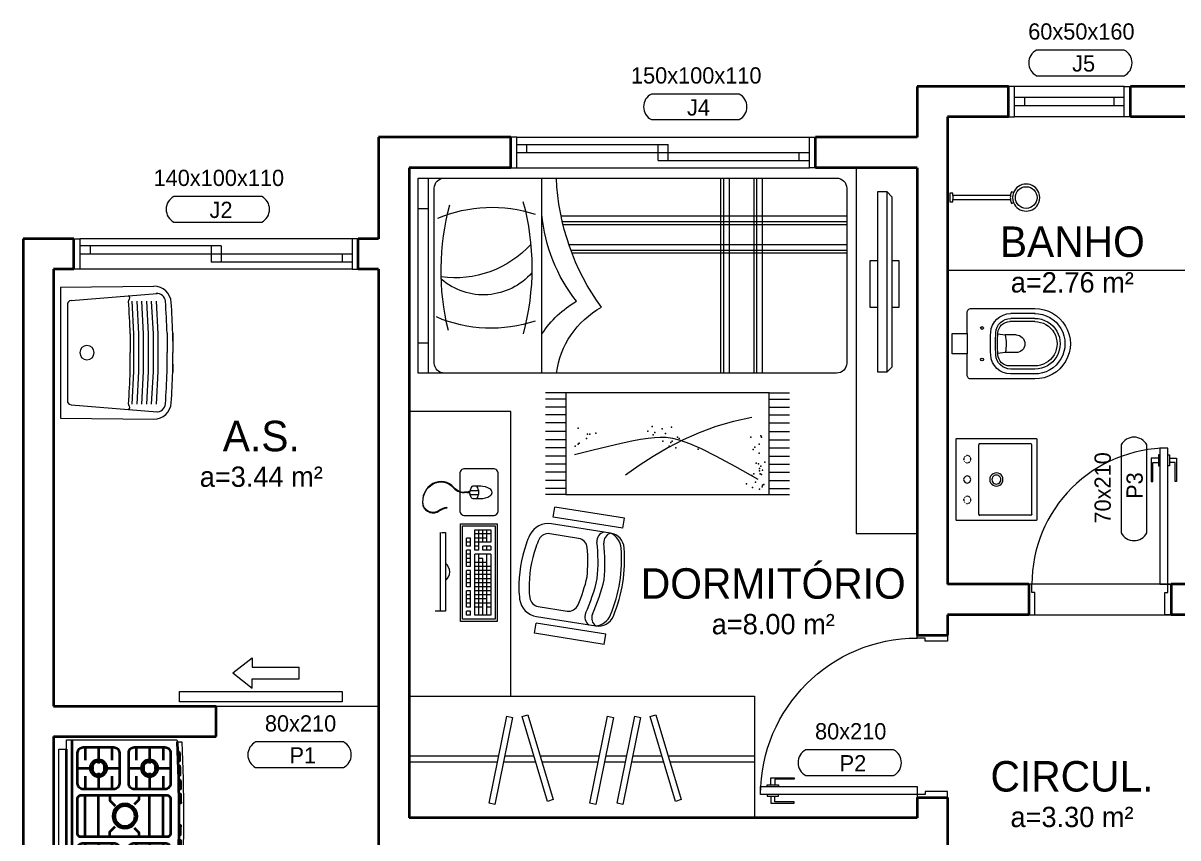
# Model space of a CAD drawing. Header units: millimetres. Extents: x 13204 to 24802, y 21209 to 40694.
# Drawn here: x 22023 to 22591, y 36876 to 37277 of the extents above; entities that cross this region are included whole.
import ezdxf
from ezdxf.enums import TextEntityAlignment as Align

# ---------------------------------------------------------------- set-up
doc = ezdxf.new("R2010")
doc.units = ezdxf.units.MM
doc.linetypes.add('CACHE', pattern=[0.24, 0.12, -0.12])
doc.linetypes.add('CONTINU', pattern=[0])
for name, color, linetype, lineweight in [('ESPECARQ', 2, 'Continuous', 20), ('ESQUADRIA', 2, 'Continuous', 20), ('Esquadrias', 2, 'Continuous', 20), ('Hachura', 8, 'Continuous', 0), ('Layout', 6, 'Continuous', 15), ('Layout-int', 1, 'Continuous', 40), ('Louças', 150, 'Continuous', 15), ('MOBILIÁRIO', 6, 'Continuous', 13), ('Moveis', 6, 'Continuous', 13), ('Paredes', 1, 'Continuous', 40), ('PISO', 5, 'Continuous', 5), ('TEXTO', 4, 'Continuous', 5)]:
    doc.layers.add(name, color=color, linetype=linetype, lineweight=lineweight)
doc.styles.add('LANA', font='stylu.ttf')
doc.styles.add('REGUA60', font='cityb___.ttf', dxfattribs={"width": 1.4})

# ---------------------------------------------------------------- blocks, each defined once
blk = doc.blocks.new('7113117_p')
at = {"layer": 'Louças'}
blk.add_lwpolyline([(172.9, -144, 0.467984), (153.2, -124.3), (50, -124.3), (50, -50.4), (-50.4, -50.4), (-50.4, -124.3), (-153.6, -124.3, 0.441665), (-173.3, -144), (-173.3, -457.4, 1.008711), (172.9, -457.4)], format="xyb", close=True, dxfattribs=at)
at = {"layer": 'Louças', "linetype": 'CONTINU'}
blk.add_lwpolyline([(-50.4, -124.3), (50, -124.3)], dxfattribs=at)
at = {"layer": 'Louças', "color": 8, "linetype": 'CONTINU'}
for points in [[(-77.7, -190.6, 1), (-77.7, -204.4)], [(-77.7, -204.4, 1), (-77.7, -190.6)], [(77.7, -190.6, 1), (77.7, -204.4)], [(77.7, -204.4, 1), (77.7, -190.6)], [(-55.5, -240.3, 0.40075), (-148.8, -338.1)], [(-55, -265.2, 0.398103), (-124.8, -338.9)], [(-53.8, -275.4, 0.398153), (-109.4, -334.2)], [(55.1, -240.3, 0.027466), (-55.5, -240.3)], [(54.7, -265.2, 0.027933), (-55, -265.2)], [(53.4, -275.4, 0.02758), (-53.8, -275.4)], [(109, -334.2, 0.398153), (53.4, -275.4)], [(124.4, -338.9, 0.398024), (54.7, -265.2)], [(148.4, -338.1, 0.400736), (55.1, -240.3)], [(-43.9, -311.9, 0.088949), (43.5, -312)], [(-43.9, -364.6, 0.417873), (0, -408.2)], [(0, -408.2, 0.414762), (43.5, -364.6)], [(-148.8, -456.1, 1.005641), (148.4, -456.1)], [(-124.8, -457.4, 1.001107), (124.4, -457.1)], [(-109.4, -457.4, 1.001183), (109, -457.1)]]:
    blk.add_lwpolyline(points, format="xyb", dxfattribs=at)
for points in [[(-48.9, -275.2), (-43.9, -311.9)], [(43.5, -312), (48.5, -275.2)], [(-148.8, -458.5), (-148.8, -339)], [(-124.8, -457.4), (-124.8, -338.9)], [(-109.4, -457.4), (-109.4, -334.2)], [(-43.9, -364.6), (-43.9, -311.9)], [(43.5, -364.6), (43.5, -312)], [(109, -457.1), (109, -334.2)], [(124.4, -457.1), (124.4, -338.9)], [(148.4, -458.5), (148.4, -339)]]:
    blk.add_lwpolyline(points, dxfattribs=at)
blk = doc.blocks.new('Chu002')
at = {"layer": 'Louças'}
blk.add_line((-15, 23.1), (15, 23.1), dxfattribs=at)
blk.add_lwpolyline([(36.5, 657.1, 0.189243), (-36.5, 657.1, 0.681742), (-36.5, 470.9), (-43.2, 455.2, 0.063779), (-15, 447.8), (-15, 23.1), (-32, 23.1), (-32, 0), (32, 0), (32, 23.1), (15, 23.1), (15, 447.9, 0.063667), (43.1, 455.4), (36.5, 470.9, 0.681742)], format="xyb", close=True, dxfattribs=at)
blk.add_circle((0, 564), 80, dxfattribs=at)
for centre, radius, start, end in [((0, 564), 100, 248.5678, 291.4322), ((-0.3, 561.7), 114.8, 262.63886, 277.65289)]:
    blk.add_arc(centre, radius, start, end, dxfattribs=at)
blk = doc.blocks.new('7408317_p')
at = {"layer": 'Louças'}
blk.add_lwpolyline([(200, 198.7), (198.2, 200.5), (-198.3, 200.5), (-200, 198.7), (-200, -197.7), (-198.3, -199.5), (198.2, -199.5), (200, -197.7)], close=True, dxfattribs=at)
at = {"layer": 'Louças', "linetype": 'CACHE'}
for points in [[(-100, 161.5, 1.00004), (-100, 126.5)], [(-100, 126.5, 1.000058), (-100, 161.5)], [(100, 161.5, 1.000022), (100, 126.5)], [(100, 126.5, 1.000056), (100, 161.5)]]:
    blk.add_lwpolyline(points, format="xyb", dxfattribs=at)
at = {"layer": 'Louças', "linetype": 'CONTINU'}
for points in [[(0, 161.5, 1.00026), (0, 126.5)], [(0, 126.5, 1.000277), (0, 161.5)], [(-170.3, 87.5, 0.414587), (-175.3, 82.5)], [(175.4, 82.5, 0.414612), (170.4, 87.5)], [(0, 33, 1.000349), (0, -32)], [(0, 22.7, 1.000759), (0, -21.8)], [(0, -32, 1.000654), (0, 33)], [(0, -21.8, 1.000698), (0, 22.7)], [(-173.6, -173, -0.197042), (-175, -169.5)], [(-175, -169.5, 0.414578), (-170, -174.5)], [(170.6, -174.5, 0.413833), (175, -170.1)], [(-170, -174.5, -0.19704), (-173.6, -173)]]:
    blk.add_lwpolyline(points, format="xyb", dxfattribs=at)
for points in [[(-175, -169.5), (-175.3, 82.5)], [(-170.3, 87.5), (170.4, 87.5)], [(175, -170.1), (175.4, 82.5)], [(-170, -174.5), (170.6, -174.5)]]:
    blk.add_lwpolyline(points, dxfattribs=at)
blk = doc.blocks.new('T560655_t')
at = {"layer": 'Louças'}
for p, q in [((0, 322.5), (460.2, 326.7)), ((0, 322.5), (0, -322.5)), ((553.4, 96.5), (553.4, 0)), ((553.4, 56), (553.4, 96.5)), ((553.4, -96.4), (553.4, 0)), ((553.4, -56), (553.4, -96.4)), ((0, -322.5), (460.2, -326.7))]:
    blk.add_line(p, q, dxfattribs=at)
at = {"layer": 'Louças', "color": 8}
for p, q in [((53.2, 256.3), (475.7, 290.7)), ((34.5, 236.1), (34.5, -236.1)), ((343.9, 92.4), (343.9, 0)), ((525.2, 95.9), (525.2, 0)), ((343.9, -92.3), (343.9, 0)), ((525.2, -96.4), (525.2, 0)), ((53.2, -256.3), (475.7, -290.7))]:
    blk.add_line(p, q, dxfattribs=at)
for points in [[(353.3, -253.6), (361.7, -92.7), (361.7, 0), (361.7, 92.7), (353.3, 253.7)], [(377.3, -253.6), (385.7, -92.7), (385.7, 0), (385.7, 92.7), (377.3, 253.7)], [(401.3, -253.6), (409.7, -92.7), (409.7, 0), (409.7, 92.7), (401.3, 253.7)], [(425.3, -253.6), (433.7, -92.7), (433.7, 0), (433.7, 92.7), (425.3, 253.7)], [(449.3, -253.6), (457.7, -92.7), (457.7, 0), (457.7, 92.7), (449.3, 253.7)], [(473.3, -253.6), (481.7, -92.7), (481.7, 0), (481.7, 92.7), (473.3, 253.7)]]:
    blk.add_lwpolyline(points, dxfattribs=at)
at = {"layer": 'Louças'}
for centre, radius, start, end in [((461, 241.8), 84.9, 3.55, 90.5256), ((-5964.4, -156.8), 6522.7, 2.22556, 3.55002), ((-5964.4, 156.9), 6522.7, 356.44998, 357.77444), ((461, -241.8), 84.9, 269.4744, 356.45)]:
    blk.add_arc(centre, radius, start, end, dxfattribs=at)
at = {"layer": 'Louças', "color": 8}
for centre, radius, start, end in [((476.6, 250), 40.7, 3.6105, 98.0978), ((54.8, 236.1), 20.3, 94.6512, 180), ((330.5, 268.3), 11.6, 299.2802, 69.7798), ((340.2, 255.2), 4.97, 143.622, 196.6341), ((-5964.4, -156.8), 6313.2, 2.2622, 3.72935), ((-5964.4, -156.8), 6494.5, 2.23039, 3.61416), ((131, 0), 35.4, 0, 180), ((131, 0), 35.4, 180, 0), ((-5964.4, 156.9), 6313.2, 356.27065, 357.7378), ((-5964.4, 156.9), 6494.5, 356.38584, 357.77444), ((54.8, -236.1), 20.3, 180, 265.3488), ((330.5, -268.3), 11.6, 290.2202, 60.7198), ((340.2, -255.2), 4.97, 163.3659, 216.378), ((476.6, -250), 40.7, 261.9022, 356.3895)]:
    blk.add_arc(centre, radius, start, end, dxfattribs=at)
blk = doc.blocks.new('Setaxr01')
at = {"layer": 'PISO'}
for p, q in [((1962.5, 0), (1387.5, 450)), ((1387.5, 450), (1387.5, 175)), ((1387.5, 175), (0, 175)), ((0, 175), (0, -175)), ((1962.5, 0), (1387.5, -450)), ((1387.5, -175), (0, -175)), ((1387.5, -450), (1387.5, -175))]:
    blk.add_line(p, q, dxfattribs=at)
blk = doc.blocks.new('*U17', base_point=(47919.74, 3501.54))
at = {"layer": 'Esquadrias'}
for p, q in [((47782.74, 3501.54), (47779.74, 3501.54)), ((47782.74, 3486.54), (47782.74, 3501.54)), ((47916.74, 3501.54), (47919.74, 3501.54)), ((47916.74, 3486.54), (47916.74, 3501.54)), ((47916.74, 3498.04), (47847.24, 3498.04)), ((47847.24, 3490.04), (47847.24, 3498.04)), ((47852.24, 3490.04), (47852.24, 3498.04)), ((47911.74, 3494.04), (47911.74, 3498.04)), ((47916.74, 3494.04), (47782.74, 3494.04)), ((47852.24, 3490.04), (47782.74, 3490.04)), ((47787.74, 3490.04), (47787.74, 3494.04)), ((47779.74, 3486.54), (47782.74, 3486.54)), ((47919.74, 3486.54), (47916.74, 3486.54))]:
    blk.add_line(p, q, dxfattribs=at)
at = {"layer": 'Esquadrias', "color": 0}
for p, q in [((47916.74, 3501.54), (47782.74, 3501.54)), ((47916.74, 3486.54), (47782.74, 3486.54))]:
    blk.add_line(p, q, dxfattribs=at)
blk = doc.blocks.new('*U13', base_point=(47994.74, 3576.54))
at = {"layer": 'Esquadrias'}
for p, q in [((47847.74, 3576.54), (47844.74, 3576.54)), ((47847.74, 3561.54), (47847.74, 3576.54)), ((47991.74, 3576.54), (47994.74, 3576.54)), ((47991.74, 3561.54), (47991.74, 3576.54)), ((47991.74, 3573.04), (47917.24, 3573.04)), ((47917.24, 3565.04), (47917.24, 3573.04)), ((47922.24, 3565.04), (47922.24, 3573.04)), ((47986.74, 3569.04), (47986.74, 3573.04)), ((47991.74, 3569.04), (47847.74, 3569.04)), ((47922.24, 3565.04), (47847.74, 3565.04)), ((47852.74, 3565.04), (47852.74, 3569.04)), ((47844.74, 3561.54), (47847.74, 3561.54)), ((47994.74, 3561.54), (47991.74, 3561.54))]:
    blk.add_line(p, q, dxfattribs=at)
at = {"layer": 'Esquadrias', "color": 0}
for p, q in [((47991.74, 3576.54), (47847.74, 3576.54)), ((47991.74, 3561.54), (47847.74, 3561.54))]:
    blk.add_line(p, q, dxfattribs=at)
blk = doc.blocks.new('*U15', base_point=(48019.74, 3881.54))
at = {"layer": 'Esquadrias'}
for p, q in [((47962.74, 3881.54), (47959.74, 3881.54)), ((47962.74, 3866.54), (47962.74, 3881.54)), ((48016.74, 3881.54), (48019.74, 3881.54)), ((48016.74, 3866.54), (48016.74, 3881.54)), ((48016.74, 3876.04), (47962.74, 3876.04)), ((48016.74, 3872.04), (47962.74, 3872.04)), ((47967.74, 3872.04), (47967.74, 3876.04)), ((48011.74, 3872.04), (48011.74, 3876.04)), ((47959.74, 3866.54), (47962.74, 3866.54)), ((48019.74, 3866.54), (48016.74, 3866.54))]:
    blk.add_line(p, q, dxfattribs=at)
at = {"layer": 'Esquadrias', "color": 0}
for p, q in [((48016.74, 3881.54), (47962.74, 3881.54)), ((48016.74, 3866.54), (47962.74, 3866.54))]:
    blk.add_line(p, q, dxfattribs=at)
blk = doc.blocks.new('*U8', base_point=(47684.74, 3776.54))
at = {"layer": 'Esquadrias'}
for p, q in [((47678.49, 3848.54), (47674.99, 3848.54)), ((47674.99, 3848.54), (47674.99, 3837.04)), ((47679.24, 3850.29), (47678.49, 3850.29)), ((47678.49, 3850.29), (47678.49, 3844.79)), ((47683.24, 3853.54), (47679.24, 3853.54)), ((47679.24, 3853.54), (47679.24, 3776.54)), ((47683.24, 3776.54), (47683.24, 3853.54)), ((47683.24, 3850.29), (47683.99, 3850.29)), ((47683.99, 3850.29), (47683.99, 3844.79)), ((47683.99, 3848.54), (47687.49, 3848.54)), ((47687.49, 3848.54), (47687.49, 3837.04)), ((47675.74, 3837.04), (47675.74, 3846.54)), ((47675.74, 3846.54), (47678.49, 3846.54)), ((47678.49, 3844.79), (47679.24, 3844.79)), ((47683.99, 3844.79), (47683.24, 3844.79)), ((47686.74, 3846.54), (47683.99, 3846.54)), ((47686.74, 3837.04), (47686.74, 3846.54)), ((47674.99, 3837.04), (47675.74, 3837.04)), ((47687.49, 3837.04), (47686.74, 3837.04)), ((47606.24, 3776.54), (47604.74, 3776.54)), ((47606.24, 3772.54), (47606.24, 3776.54)), ((47679.24, 3776.54), (47683.24, 3776.54)), ((47683.24, 3776.54), (47684.74, 3776.54)), ((47683.24, 3772.54), (47683.24, 3776.54)), ((47607.74, 3772.54), (47606.24, 3772.54)), ((47607.74, 3761.54), (47607.74, 3772.54)), ((47681.74, 3761.54), (47681.74, 3772.54)), ((47681.74, 3772.54), (47683.24, 3772.54)), ((47604.74, 3761.54), (47607.74, 3761.54)), ((47684.74, 3761.54), (47681.74, 3761.54))]:
    blk.add_line(p, q, dxfattribs=at)
at = {"layer": 'Esquadrias', "color": 0}
blk.add_arc((47683.24, 3776.54), 77, 90, 180, dxfattribs=at)
blk = doc.blocks.new('*U14', base_point=(47789.74, 3901.54))
at = {"layer": 'Esquadrias'}
for p, q in [((47788.24, 3968.54), (47784.24, 3968.54)), ((47784.24, 3968.54), (47784.24, 3901.54)), ((47788.24, 3901.54), (47788.24, 3968.54)), ((47783.49, 3963.54), (47779.99, 3963.54)), ((47779.99, 3963.54), (47779.99, 3952.04)), ((47784.24, 3965.29), (47783.49, 3965.29)), ((47783.49, 3965.29), (47783.49, 3959.79)), ((47788.24, 3965.29), (47788.99, 3965.29)), ((47788.99, 3965.29), (47788.99, 3959.79)), ((47788.99, 3963.54), (47792.49, 3963.54)), ((47792.49, 3963.54), (47792.49, 3952.04)), ((47780.74, 3952.04), (47780.74, 3961.54)), ((47780.74, 3961.54), (47783.49, 3961.54)), ((47783.49, 3959.79), (47784.24, 3959.79)), ((47788.99, 3959.79), (47788.24, 3959.79)), ((47791.74, 3961.54), (47788.99, 3961.54)), ((47791.74, 3952.04), (47791.74, 3961.54)), ((47779.99, 3952.04), (47780.74, 3952.04)), ((47792.49, 3952.04), (47791.74, 3952.04)), ((47721.24, 3901.54), (47719.74, 3901.54)), ((47721.24, 3897.54), (47721.24, 3901.54)), ((47784.24, 3901.54), (47788.24, 3901.54)), ((47788.24, 3901.54), (47789.74, 3901.54)), ((47788.24, 3897.54), (47788.24, 3901.54)), ((47722.74, 3897.54), (47721.24, 3897.54)), ((47722.74, 3886.54), (47722.74, 3897.54)), ((47786.74, 3886.54), (47786.74, 3897.54)), ((47786.74, 3897.54), (47788.24, 3897.54)), ((47719.74, 3886.54), (47722.74, 3886.54)), ((47789.74, 3886.54), (47786.74, 3886.54))]:
    blk.add_line(p, q, dxfattribs=at)
at = {"layer": 'Esquadrias', "color": 0}
blk.add_arc((47788.24, 3901.54), 67, 90, 180, dxfattribs=at)
blk = doc.blocks.new('*U39', base_point=(58681.03, 6989.5))
blk = doc.blocks.new('*U41', base_point=(58685.69, 6744.08))
blk = doc.blocks.new('*U52', base_point=(58740.14, 6545.72))
blk = doc.blocks.new('*U53', base_point=(58470.56, 6572.97))
blk = doc.blocks.new('INDESQ2')
at = {"color": 0, "linetype": 'ByBlock'}
for p, q in [((4.32, 2.96), (-4.32, 2.96)), ((-4.32, 0.44), (4.32, 0.44))]:
    blk.add_line(p, q, dxfattribs=at)
at = {"color": 0}
for centre, start, end in [((-3.67, 1.7), 117.3654, 242.6346), ((3.67, 1.7), 297.3654, 62.6346)]:
    blk.add_arc(centre, 1.42, start, end, dxfattribs=at)
at = {"style": 'REGUA60', "width": 1.4, "flags": 9}
blk.add_attdef('LOCAL', text='', height=1.5, dxfattribs=at).set_placement((-0.08, -4.35), align=Align.CENTER)
at = {"layer": 'ESPECARQ', "color": 0, "style": 'REGUA60'}
for tag, width, p in [('COD', 1.1, (-0.08, 0.95)), ('DIM', 1.4, (-0.08, -2.17))]:
    blk.add_attdef(tag, text='', height=1.5, dxfattribs=dict(at, width=width)).set_placement(p, align=Align.CENTER)
blk = doc.blocks.new('Conj096x203_t')
at = {"layer": 'MOBILIÁRIO', "color": 8}
for p, q in [((111.8, 755.2), (111.8, 2110)), ((125.8, 750.1), (125.8, 2110)), ((153.7, 740.5), (153.7, 2110)), ((251.7, 712.8), (251.7, 2110)), ((265.7, 709.5), (265.7, 2110)), ((293.6, 703.6), (293.6, 2110)), ((480, 1694.3), (-480, 1694.3)), ((480, 1666.4), (-480, 1666.4)), ((480, 1652.4), (-480, 1652.4)), ((480, 1531.2), (-480, 1531.2)), ((480, 1503.3), (-480, 1503.3)), ((480, 1489.3), (-480, 1489.3)), ((-480, 610), (480, 610)), ((-430, 80), (430, 80)), ((480, 50), (-480, 50)), ((-330, 0), (-330, 50)), ((330, 0), (330, 50))]:
    blk.add_line(p, q, dxfattribs=at)
at = {"layer": 'MOBILIÁRIO', "linetype": 'Continuous', "lineweight": 0, "flags": 128}
blk.add_lwpolyline([(480, 2060, 0.414214), (430, 2110), (-430, 2110, 0.414214), (-480, 2060), (-480, 0), (480, 0)], format="xyb", close=True, dxfattribs=at)
at = {"layer": 'MOBILIÁRIO', "color": 8}
for centre, radius, start, end in [((-534.7, 1110.4), 432.1, 277.2698, 331.2485), ((528.3, 1844.2), 1164, 233.9983, 267.6195), ((-570.1, 1039), 514.3, 303.4897, 329.6863), ((376.9, 1424.9), 818.4, 232.0742, 264.715), ((427.9, 360.2), 686.6, 161.5663, 203.1347), ((-347.7, 364.2), 684.2, 337.0665, 18.1126), ((38.4, -677.8), 1238.2, 74.7115, 105.1887), ((221.2, 321.5), 315.8, 130.8818, 221.0054), ((492.5, 182.7), 503.3, 132.2899, 187.8553), ((-430, 130), 50, 180, 270), ((26, 1351.8), 1238.2, 256.1366, 285.1101), ((430, 130), 50, 270, 0)]:
    blk.add_arc(centre, radius, start, end, dxfattribs=at)
blk = doc.blocks.new('P10350')
at = {"layer": 'MOBILIÁRIO'}
for p, q in [((-0.18, 0.3094), (-0.18, 0.1669)), ((0.18, 0.1669), (0.18, 0.3094))]:
    blk.add_line(p, q, dxfattribs=at)
blk.add_lwpolyline([(-0.1685, 0.5372, 0.34754), (-0.23, 0.4594), (-0.23, 0.1669, 0.32794), (-0.1599, 0.0715, 0.036168), (-0.112, 0.0602, 0.091436), (0.112, 0.0602, 0.036168), (0.1599, 0.0715, 0.32794), (0.23, 0.1669), (0.23, 0.4594, 0.34754), (0.1685, 0.5372, 0.116963)], format="xyb", close=True, dxfattribs=at)
blk.add_lwpolyline([(0.23, 0.4594, 0.272556), (0.165, 0.5226, 0.116963), (-0.165, 0.5226, 0.272556), (-0.23, 0.4594)], format="xyb", dxfattribs=at)
for centre, radius, start, end in [((-0.1869, 0.4816), 0.0484, 207.2712, 282.9648), ((0.058, -0.4135), 0.8796, 93.7812, 105.4333), ((-0.058, -0.4135), 0.8796, 74.5667, 86.2188), ((0.1869, 0.4816), 0.0484, 257.0352, 332.7288), ((-0.1869, 0.4479), 0.0484, 207.2712, 282.9648), ((0.058, -0.4472), 0.8796, 93.7812, 105.4333), ((-0.058, -0.4472), 0.8796, 74.5667, 86.2188), ((0.1869, 0.4479), 0.0484, 257.0352, 332.7288), ((-0.13, 0.3094), 0.05, 103.9549, 180), ((0.058, -0.4472), 0.8296, 94.0095, 103.9549), ((-0.058, -0.4472), 0.8296, 76.0451, 85.9905), ((0.13, 0.3094), 0.05, 0, 76.0451), ((-0.13, 0.1669), 0.05, 180, 252.6255), ((-0.0583, 0.396), 0.29, 252.6255, 261.0259), ((0.0583, 0.396), 0.29, 278.9741, 287.3745), ((0.13, 0.1669), 0.05, 287.3745, 360), ((0, 0.6678), 0.5678, 259.4903, 280.5097)]:
    blk.add_arc(centre, radius, start, end, dxfattribs=at)
blk = doc.blocks.new('Mouse')
at = {"layer": 'Hachura', "color": 0}
for p, q in [((-31.3, 126), (-31.3, 85.5)), ((-25.8, 133.7), (-8, 139.8)), ((-11.3, 138.7), (-11.3, 96.9)), ((-4.3, 140.7), (-4.2, 142.3)), ((-4.2, 142.3), (-2.6, 142.5)), ((-4.1, 143.3), (-4, 145.3)), ((-4.1, 143.3), (-2.8, 143.5)), ((-4, 145.3), (-2.3, 145.5)), ((-3.9, 146.3), (-3.7, 149)), ((-3.9, 146.3), (-2.5, 146.5)), ((-3.7, 149), (-2.2, 149.1)), ((-3.6, 150), (-3.4, 152.7)), ((-3.6, 150), (-2.3, 150.1)), ((-3.4, 152.7), (-1.9, 152.8)), ((-3.3, 153.7), (-3.2, 154.4)), ((-3.3, 153.7), (-2.1, 153.8)), ((-2.4, 154.4), (-3.2, 154.4)), ((-2.4, 154.4), (-2.5, 166.2)), ((-0.4, 154.4), (-2.4, 154.4)), ((0.6, 151.5), (-0.7, 151.6)), ((0.5, 152.5), (-0.6, 152.6)), ((-0.4, 154.4), (-0.5, 166.2)), ((0.4, 154.4), (-0.4, 154.4)), ((1, 147.5), (-0.3, 147.6)), ((0.9, 148.5), (-0.2, 148.6)), ((1.3, 144.4), (-0.1, 144.5)), ((1.2, 145.4), (0.1, 145.5)), ((0.5, 152.5), (0.4, 154.4)), ((0.9, 148.5), (0.6, 151.5)), ((1.2, 145.4), (1, 147.5)), ((1.7, 140.7), (1.3, 144.4)), ((23.2, 133.7), (5.3, 139.8)), ((8.7, 138.7), (8.7, 96.9)), ((28.7, 85.5), (28.7, 126))]:
    blk.add_line(p, q, dxfattribs=at)
at = {"layer": 'Hachura'}
blk.add_lwpolyline([(115, 165, 0.414214), (90, 190), (3.1, 190, -0.128199), (22.4, 219.4, 0.177485), (51, 266.7, 0.180122), (41.8, 321.9, 0.326018), (-65, 370.7, 0.526166), (-91.8, 290.5, -0.121014), (-77.7, 251.3), (-76, 253.9, 0.114167), (-90.1, 291.7, -0.635198), (-48.6, 370.7, -0.280943), (40.1, 320.9, -0.177553), (49.1, 267.8, -0.180278), (21.1, 221, 0.130799), (1, 190), (-90, 190, 0.414214), (-115, 165), (-115, 25, 0.414214), (-90, 0), (90, 0, 0.414214), (115, 25)], format="xyb", close=True, dxfattribs=at)
at = {"layer": 'Hachura', "color": 0}
for centre, radius, start, end in [((69.2, 167.7), 71.7, 161.9133, 181.2098), ((69.2, 167.7), 69.7, 161.9133, 181.2209), ((69.2, 167.7), 69.7, 161.3758, 161.9133), ((-23.2, 126), 8.17, 109.0136, 180), ((-1.3, 120.6), 20.4, 70.9864, 109.0136), ((-2.7, 143), 0.506, 287.6968, 91.2518), ((-2.5, 146), 0.506, 287.6968, 91.2518), ((-2.3, 149.6), 0.506, 287.6968, 91.2518), ((-2.1, 153.3), 0.506, 287.6968, 91.2518), ((-0.6, 152.1), 0.506, 89.6119, 253.1669), ((-0.2, 148), 0.506, 89.6119, 253.1669), ((0, 145), 0.506, 89.6119, 253.1669), ((20.5, 126), 8.17, 0, 70.9864), ((-1.3, 146.9), 50.9, 233.9012, 306.0988), ((58.2, 86.5), 89.5, 179.3488, 210.5744), ((-60.9, 86.5), 89.5, 329.4256, 0.6512), ((-1.3, 51.4), 20.4, 210.5744, 329.4256)]:
    blk.add_arc(centre, radius, start, end, dxfattribs=at)
blk = doc.blocks.new('A$C54701999')
at = {"layer": 'MOBILIÁRIO', "color": 8}
for p, q in [((3.64, 45.84), (6.64, 48.84)), ((3.64, 45.84), (3.64, -48.16)), ((3.64, -48.16), (6.64, -51.16))]:
    blk.add_line(p, q, dxfattribs=at)
for points in [[(6.64, 48.84), (11.64, 48.84), (11.64, -51.16), (6.64, -51.16), (6.64, 48.84)], [(3.64, -13.08), (0, -13.08), (0, 13.08), (3.64, 13.08)], [(11.64, 13.08), (15.89, 13.08), (15.89, -13.08), (11.64, -13.08)]]:
    blk.add_lwpolyline(points, dxfattribs=at)
blk = doc.blocks.new('Tapete3')
at = {"layer": 'Hachura'}
for p, q in [((-500, 250.2), (-600, 250.2)), ((500, 250.2), (600, 250.2)), ((-500, 219.9), (-600, 219.9)), ((-500, 179.9), (-600, 179.9)), ((500, 219.9), (600, 219.9)), ((500, 179.9), (600, 179.9)), ((-500, 143), (-600, 143)), ((500, 143), (600, 143)), ((-500, 103), (-600, 103)), ((-500, 59.5), (-600, 59.5)), ((500, 103), (600, 103)), ((500, 59.5), (600, 59.5)), ((-500, 19.5), (-600, 19.5)), ((500, 19.5), (600, 19.5)), ((-500, -20.5), (-600, -20.5)), ((500, -20.5), (600, -20.5)), ((-500, -60.5), (-600, -60.5)), ((-500, -100.5), (-600, -100.5)), ((500, -60.5), (600, -60.5)), ((500, -100.5), (600, -100.5)), ((-500, -140.5), (-600, -140.5)), ((500, -140.5), (600, -140.5)), ((-500, -180.5), (-600, -180.5)), ((-500, -220.5), (-600, -220.5)), ((500, -180.5), (600, -180.5)), ((500, -220.5), (600, -220.5)), ((-500, -250.2), (-600, -250.2)), ((500, -250.2), (600, -250.2))]:
    blk.add_line(p, q, dxfattribs=at)
blk.add_lwpolyline([(500, 249.8), (-500, 249.8), (-500, -250.2), (500, -250.2)], close=True, dxfattribs=at)
for points in [[(415.7, 128.4), (324.4, 109.7), (237.8, 84.7), (155.5, 54.1), (77.1, 18.8), (2.1, -20.4), (-70, -62.9), (-139.5, -107.7), (-207, -154.1)], [(-457.2, -52.2), (-366.2, -30.2), (-290.2, -12.1), (-227.3, 2.3), (-175.3, 13.6), (-132.2, 21.8), (-95.9, 27.5), (-64.3, 30.9), (-35.3, 32.3), (-6.7, 31.7), (24.6, 27.6), (61.6, 18.2), (107.6, 1.5), (165.8, -24.2), (239.3, -60.9), (331.2, -110.4), (444.8, -174.5)]]:
    blk.add_lwpolyline(points, dxfattribs=at)
for p in [(-439.8, 76), (-96.4, 61.4), (-76, 84.7), (-26.6, 73.1), (20, 81.8), (-434, 3.2), (-399, 26.5), (-393.2, 46.9), (-381.6, 46.9), (-352.5, 52.7), (-70.2, 44), (-61.5, 55.6), (-23.7, 11.9), (-9.1, 49.8), (17.1, 6.1), (22.9, 11.9), (49.1, 32.3), (57.8, 26.5), (409.9, 32.3), (459.4, 38.1), (462.3, 32.3), (-454.3, -11.4), (-439.8, -2.6), (8.3, -11.4), (40.3, -20.1), (150.9, -26), (421.5, -28.9), (430.3, -17.2), (450.6, -2.6), (450.6, -46.3), (436.1, -95.9), (447.7, -98.8), (459.4, -110.4), (479.7, -90), (415.7, -157), (424.5, -148.3), (453.6, -122.1), (453.6, -133.7), (456.5, -148.3), (462.3, -151.2), (468.1, -130.8), (389.5, -197.8), (418.6, -215.3), (433.2, -189.1), (453.6, -224), (465.2, -212.4), (468.1, -203.6), (473.9, -200.7), (473.9, -200.7)]:
    blk.add_point(p, dxfattribs=at)
blk = doc.blocks.new('Maison Grill de Embutir_t')
blk.add_lwpolyline([(820, 635, 0.000298), (810, 635.5), (810, 661.2, 0.021946), (10, 661.2), (10, 635.5, 0.000298), (0, 635), (0, 40), (50, 40), (50, 0), (770, 0), (770, 40), (820, 40)], format="xyb", close=True)
at = {"layer": 'Layout-int', "color": 0}
for points in [[(810, 635.5, 0.023843), (10, 635.5)], [(135, 639.9), (135, 649.9, 0.001688), (85, 647.9), (85, 637.9)], [(185, 641.6), (185, 649.1, 0.000675), (165, 648.4), (165, 640.9)], [(280, 643.9), (280, 653.9, 0.001012), (250, 653.3), (250, 643.3)], [(310, 644.3), (310, 654.3, -0.001687), (360, 654.8), (360, 644.8)], [(530, 644.3), (530, 654.3, 0.001687), (480, 654.8), (480, 644.8)], [(605, 642.9), (605, 652.9, 0.001687), (555, 653.9), (555, 643.9)], [(630, 642.3), (630, 652.3, -0.001687), (680, 650.8), (680, 640.8)], [(755, 637.9), (755, 647.1, 0.001688), (705, 649.1), (705, 639.8)]]:
    blk.add_lwpolyline(points, format="xyb", dxfattribs=at)
for points in [[(40, 570), (40, 405, 0.414214), (70, 375), (235, 375, 0.414214), (265, 405), (265, 570, 0.414214), (235, 600), (70, 600, 0.414214)], [(522.5, 120), (522.5, 580, 0.414214), (502.5, 600), (317.5, 600, 0.414214), (297.5, 580), (297.5, 120, 0.414214), (317.5, 100), (502.5, 100, 0.414214)], [(750, 375, 0.414214), (780, 405), (780, 570, 0.414214), (750, 600), (585, 600, 0.414214), (555, 570), (555, 405, 0.414214), (585, 375)], [(40, 295), (40, 130, 0.414214), (70, 100), (235, 100, 0.414214), (265, 130), (265, 295, 0.414214), (235, 325), (70, 325, 0.414214)], [(555, 295), (555, 130, 0.414214), (585, 100), (750, 100, 0.414214), (780, 130), (780, 295, 0.414214), (750, 325), (585, 325, 0.414214)]]:
    blk.add_lwpolyline(points, format="xyb", close=True, dxfattribs=at)
for points in [[(110, 560), (40, 560)], [(152.5, 512.5), (152.5, 600)], [(265, 560), (195, 560)], [(297.5, 560), (522.5, 560)], [(625, 560), (555, 560)], [(667.5, 512.5), (667.5, 600)], [(780, 560), (710, 560)], [(127.5, 487.5), (40, 487.5)], [(152.5, 375), (152.5, 462.5)], [(265, 487.5), (177.5, 487.5)], [(297.5, 487.5), (522.5, 487.5)], [(642.5, 487.5), (555, 487.5)], [(667.5, 375), (667.5, 462.5)], [(780, 487.5), (692.5, 487.5)], [(110, 415), (40, 415)], [(265, 415), (195, 415)], [(347.5, 405), (322.5, 430), (297.5, 430)], [(522.5, 430), (497.5, 430), (472.5, 405)], [(625, 415), (555, 415)], [(780, 415), (710, 415)], [(152.5, 237.5), (152.5, 325)], [(667.5, 237.5), (667.5, 325)], [(110, 285), (40, 285)], [(265, 285), (195, 285)], [(297.5, 273.5), (326, 273.5), (354.6, 302.1)], [(522.5, 273.5), (494, 273.5), (465.4, 302.1)], [(625, 285), (555, 285)], [(780, 285), (710, 285)], [(127.5, 212.5), (40, 212.5)], [(152.5, 100), (152.5, 187.5)], [(265, 212.5), (177.5, 212.5)], [(297.5, 212.5), (522.5, 212.5)], [(642.5, 212.5), (555, 212.5)], [(667.5, 100), (667.5, 187.5)], [(780, 212.5), (692.5, 212.5)], [(110, 140), (40, 140)], [(265, 140), (195, 140)], [(297.5, 140), (522.5, 140)], [(625, 140), (555, 140)], [(780, 140), (710, 140)], [(0, 70), (820, 70)], [(50, 40), (770, 40)]]:
    blk.add_lwpolyline(points, dxfattribs=at)
for centre, radius in [((152.5, 487.5), 45), ((152.5, 487.5), 35), ((667.5, 487.5), 45), ((667.5, 487.5), 35), ((410, 355), 65), ((410, 355), 55), ((152.5, 212.5), 45), ((667.5, 212.5), 45), ((152.5, 212.5), 35), ((667.5, 212.5), 35)]:
    blk.add_circle(centre, radius, dxfattribs=at)

msp = doc.modelspace()

# ---------------------------------------------------------------- linework, layer by layer
at = {"layer": 'ESQUADRIA'}
msp.add_lwpolyline([(22179.65, 36948.04), (22179.65, 36943.04), (22099.65, 36943.04), (22099.65, 36948.04), (22179.65, 36948.04)], dxfattribs=at)
at = {"layer": 'Louças'}
msp.add_line((22597.62, 37155.27), (22477.62, 37155.27), dxfattribs=at)
at = {"layer": 'MOBILIÁRIO'}
for p, q in [((22432.62, 37205.87), (22432.62, 37025.87)), ((22262.62, 37085.87), (22212.62, 37085.87)), ((22262.62, 36945.87), (22262.62, 37085.87)), ((22283.48, 37033.88), (22284.27, 37038.85)), ((22318.55, 37033.36), (22284.27, 37038.85)), ((22317.75, 37028.4), (22283.48, 37033.88)), ((22317.75, 37028.4), (22318.55, 37033.36)), ((22432.62, 37025.87), (22462.62, 37025.87)), ((22274.34, 36976.75), (22275.14, 36981.72)), ((22274.34, 36976.75), (22275.14, 36981.72)), ((22309.41, 36976.24), (22275.14, 36981.72)), ((22308.62, 36971.27), (22274.34, 36976.75)), ((22308.62, 36971.27), (22309.41, 36976.24)), ((22212.62, 36945.87), (22382.62, 36945.87)), ((22382.62, 36945.87), (22382.62, 36885.87))]:
    msp.add_line(p, q, dxfattribs=at)
at = {"layer": 'MOBILIÁRIO', "color": 8}
for p, q in [((22237.89, 37030.62), (22255.89, 37030.62)), ((22237.89, 36982.62), (22237.89, 37030.62)), ((22255.89, 37030.62), (22255.89, 36982.62)), ((22227.99, 36987.59), (22227.99, 37026.32)), ((22228.49, 37026.32), (22230.49, 37026.32)), ((22230.49, 37026.32), (22230.49, 36987.59)), ((22238.89, 37029.62), (22254.89, 37029.62)), ((22238.89, 36983.62), (22238.89, 37029.62)), ((22244.89, 37017.62), (22244.89, 37027.62)), ((22244.89, 37027.62), (22252.89, 37027.62)), ((22252.89, 37025.62), (22244.89, 37025.62)), ((22246.89, 37017.62), (22246.89, 37027.62)), ((22248.89, 37021.62), (22248.89, 37027.62)), ((22250.89, 37021.62), (22250.89, 37027.62)), ((22252.89, 37027.62), (22252.89, 37021.62)), ((22254.89, 37029.62), (22254.89, 36983.62)), ((22240.89, 37019.62), (22240.89, 37023.62)), ((22242.89, 37023.62), (22240.89, 37023.62)), ((22242.89, 37021.62), (22240.89, 37021.62)), ((22242.89, 37019.62), (22240.89, 37019.62)), ((22242.89, 37019.62), (22242.89, 37023.62)), ((22250.89, 37023.62), (22244.89, 37023.62)), ((22252.89, 37021.62), (22244.89, 37021.62)), ((22246.89, 37019.62), (22244.89, 37019.62)), ((22248.89, 37017.62), (22248.89, 37019.62)), ((22252.89, 37019.62), (22248.89, 37019.62)), ((22250.89, 37017.62), (22250.89, 37019.62)), ((22252.89, 37019.62), (22252.89, 37017.62)), ((22240.89, 37009.62), (22240.89, 37017.62)), ((22242.89, 37017.62), (22240.89, 37017.62)), ((22242.89, 37015.62), (22240.89, 37015.62)), ((22242.89, 37013.62), (22240.89, 37013.62)), ((22242.89, 37009.62), (22242.89, 37017.62)), ((22246.89, 37017.62), (22244.89, 37017.62)), ((22244.89, 36985.62), (22244.89, 37015.62)), ((22252.89, 37015.62), (22244.89, 37015.62)), ((22246.89, 36985.62), (22246.89, 37015.62)), ((22248.89, 37013.62), (22246.89, 37013.62)), ((22252.89, 37017.62), (22248.89, 37017.62)), ((22248.89, 36985.62), (22248.89, 37013.62)), ((22250.89, 36985.62), (22250.89, 37015.62)), ((22252.89, 37015.62), (22252.89, 36985.62)), ((22242.89, 37011.62), (22240.89, 37011.62)), ((22242.89, 37009.62), (22240.89, 37009.62)), ((22240.89, 36999.62), (22240.89, 37007.62)), ((22242.89, 37007.62), (22240.89, 37007.62)), ((22242.89, 36999.62), (22242.89, 37007.62)), ((22250.89, 37011.62), (22244.89, 37011.62)), ((22252.89, 37009.62), (22244.89, 37009.62)), ((22252.89, 37007.62), (22244.89, 37007.62)), ((22242.89, 37005.62), (22240.89, 37005.62)), ((22242.89, 37003.62), (22240.89, 37003.62)), ((22242.89, 37001.62), (22240.89, 37001.62)), ((22252.89, 37005.62), (22244.89, 37005.62)), ((22252.89, 37003.62), (22244.89, 37003.62)), ((22252.89, 37001.62), (22244.89, 37001.62)), ((22242.89, 36999.62), (22240.89, 36999.62)), ((22240.89, 36989.62), (22240.89, 36997.62)), ((22242.89, 36997.62), (22240.89, 36997.62)), ((22242.89, 36989.62), (22242.89, 36997.62)), ((22252.89, 36999.62), (22244.89, 36999.62)), ((22252.89, 36997.62), (22244.89, 36997.62)), ((22242.89, 36995.62), (22240.89, 36995.62)), ((22242.89, 36993.62), (22240.89, 36993.62)), ((22242.89, 36991.62), (22240.89, 36991.62)), ((22252.89, 36995.62), (22244.89, 36995.62)), ((22250.89, 36993.62), (22244.89, 36993.62)), ((22252.89, 36991.62), (22244.89, 36991.62)), ((22230.49, 36987.59), (22225.49, 36987.59)), ((22242.89, 36989.62), (22240.89, 36989.62)), ((22242.89, 36987.62), (22240.89, 36987.62)), ((22240.89, 36985.62), (22240.89, 36987.62)), ((22242.89, 36985.62), (22240.89, 36985.62)), ((22242.89, 36985.62), (22242.89, 36987.62)), ((22248.89, 36989.62), (22244.89, 36989.62)), ((22252.89, 36985.62), (22244.89, 36985.62)), ((22252.89, 36989.62), (22250.89, 36989.62)), ((22255.89, 36982.62), (22237.89, 36982.62)), ((22254.89, 36983.62), (22238.89, 36983.62)), ((22212.62, 36916.4), (22256.69, 36916.4)), ((22259.7, 36916.4), (22274.04, 36916.4)), ((22277.12, 36916.4), (22306.34, 36916.4)), ((22309.36, 36916.4), (22319.68, 36916.4)), ((22322.7, 36916.4), (22337.03, 36916.4)), ((22340.12, 36916.4), (22382.62, 36916.4)), ((22212.62, 36913.4), (22256.08, 36913.4)), ((22259.09, 36913.4), (22274.94, 36913.4)), ((22278.02, 36913.4), (22305.73, 36913.4)), ((22308.75, 36913.4), (22319.07, 36913.4)), ((22322.09, 36913.4), (22337.93, 36913.4)), ((22341.02, 36913.4), (22382.62, 36913.4))]:
    msp.add_line(p, q, dxfattribs=at)
for points in [[(22254.86, 36892.56), (22251.96, 36893.15), (22260.65, 36935.9), (22263.55, 36935.31)], [(22254.86, 36892.56), (22251.96, 36893.15), (22260.65, 36935.9), (22263.55, 36935.31)], [(22283.58, 36894.88), (22280.74, 36894.03), (22268.22, 36935.81), (22271.05, 36936.66)], [(22283.58, 36894.88), (22280.74, 36894.03), (22268.22, 36935.81), (22271.05, 36936.66)], [(22304.52, 36892.56), (22301.62, 36893.15), (22310.31, 36935.9), (22313.2, 36935.31)], [(22304.52, 36892.56), (22301.62, 36893.15), (22310.31, 36935.9), (22313.2, 36935.31)], [(22317.85, 36892.56), (22314.96, 36893.15), (22323.64, 36935.9), (22326.54, 36935.31)], [(22317.85, 36892.56), (22314.96, 36893.15), (22323.64, 36935.9), (22326.54, 36935.31)], [(22346.57, 36894.88), (22343.74, 36894.03), (22331.21, 36935.81), (22334.04, 36936.66)], [(22346.57, 36894.88), (22343.74, 36894.03), (22331.21, 36935.81), (22334.04, 36936.66)]]:
    msp.add_lwpolyline(points, close=True, dxfattribs=at)
msp.add_arc((22227.07, 37006.96), 5.51, 308.3713, 51.6287, dxfattribs=at)
at = {"layer": 'Paredes'}
for p, q in [((22462.62, 37245.87), (22462.62, 37220.87)), ((22507.62, 37245.87), (22462.62, 37245.87)), ((22507.62, 37230.87), (22507.62, 37245.87)), ((22612.62, 37245.87), (22567.62, 37245.87)), ((22567.62, 37230.87), (22567.62, 37245.87)), ((22477.62, 37230.87), (22477.62, 37000.87)), ((22507.62, 37230.87), (22477.62, 37230.87)), ((22597.62, 37230.87), (22567.62, 37230.87)), ((22262.62, 37220.87), (22197.62, 37220.87)), ((22197.62, 37220.87), (22197.62, 37170.87)), ((22262.62, 37205.87), (22262.62, 37220.87)), ((22462.62, 37220.87), (22412.62, 37220.87)), ((22412.62, 37205.87), (22412.62, 37220.87)), ((22262.62, 37205.87), (22212.62, 37205.87)), ((22212.62, 37205.87), (22212.62, 36885.87)), ((22462.62, 37205.87), (22412.62, 37205.87)), ((22462.62, 37205.87), (22432.62, 37205.87)), ((22462.62, 37205.87), (22462.62, 36975.87)), ((22047.62, 37170.87), (22022.62, 37170.87)), ((22022.62, 37170.87), (22022.62, 36835.87)), ((22047.62, 37155.87), (22047.62, 37170.87)), ((22197.62, 37170.87), (22187.62, 37170.87)), ((22187.62, 37155.87), (22187.62, 37170.87)), ((22047.62, 37155.87), (22037.62, 37155.87)), ((22037.62, 37155.87), (22037.62, 36940.87)), ((22037.62, 37155.87), (22037.62, 36970.87)), ((22197.62, 37155.87), (22187.62, 37155.87)), ((22197.62, 37155.87), (22197.62, 36870.87)), ((22517.62, 37000.87), (22477.62, 37000.87)), ((22517.62, 37000.87), (22517.62, 36985.87)), ((22597.62, 37000.87), (22587.62, 37000.87)), ((22587.62, 37000.87), (22587.62, 36985.87)), ((22477.62, 36985.87), (22477.62, 36975.87)), ((22517.62, 36985.87), (22477.62, 36985.87)), ((22597.62, 36985.87), (22587.62, 36985.87)), ((22462.62, 36975.87), (22477.62, 36975.87)), ((22037.62, 36940.87), (22117.62, 36940.87)), ((22117.62, 36925.87), (22117.62, 36940.87)), ((22037.62, 36925.87), (22037.62, 36835.87)), ((22037.62, 36925.87), (22117.62, 36925.87)), ((22462.62, 36895.87), (22462.62, 36885.87)), ((22462.62, 36895.87), (22477.62, 36895.87)), ((22477.62, 36895.87), (22477.62, 36660.87)), ((22462.62, 36885.87), (22212.62, 36885.87))]:
    msp.add_line(p, q, dxfattribs=at)
at = {"layer": 'PISO'}
msp.add_line((22117.62, 36940.87), (22197.62, 36940.87), dxfattribs=at)
msp.add_lwpolyline([(22517.62, 37000.87), (22517.62, 36985.87), (22587.62, 36985.87), (22587.62, 37000.87)], close=True, dxfattribs=at)

# ---------------------------------------------------------------- block references
at = {"layer": 'Esquadrias', "color": 5}
msp.add_blockref('*U15', (22567.62, 37245.87), dxfattribs=at)
at = {"layer": 'Esquadrias', "color": 5, "yscale": -1, "rotation": 180}
msp.add_blockref('*U13', (22262.62, 37220.87), dxfattribs=at)
at = {"layer": 'Esquadrias', "color": 5, "xscale": -1}
for name, p, rotation in [('*U17', (22187.62, 37155.87), 180), ('*U8', (22462.62, 36895.87), 90)]:
    msp.add_blockref(name, p, dxfattribs=dict(at, rotation=rotation))
at = {"layer": 'Esquadrias', "color": 5, "xscale": -1, "yscale": -1, "rotation": 180}
msp.add_blockref('*U14', (22587.62, 37000.87), dxfattribs=at)
at = {"layer": 'Layout', "color": 8, "xscale": 0.1000000000058208, "yscale": 0.09999999999854481, "zscale": 0.1}
msp.add_blockref('Tapete3', (22339.78, 37070.03), dxfattribs=at)
at = {"layer": 'Layout', "color": 8}
for name, p, xscale, yscale, zscale, rotation in [('Setaxr01', (22158.5, 36957.2), 0.01666666666278616, 0.01666666666278616, 0.01666666666666667, 180), ('Maison Grill de Embutir_t', (22040.29, 36849.28), -0.09146341463201679, 0.09146341463201679, 0.09146341463414635, 270)]:
    msp.add_blockref(name, p, dxfattribs=dict(at, xscale=xscale, yscale=yscale, zscale=zscale, rotation=rotation))
at = {"layer": 'Louças'}
for name, p, xscale, yscale, zscale, rotation in [('Chu002', (22478.72, 37191.17), 0.06666666641831398, 0.06666666670935228, 0.06666666666666667, 270), ('7113117_p', (22474.86, 37119.21), -0.09999999962747097, 0.1000000000349246, 0.1, 90), ('7408317_p', (22501.7, 37052.41), 0.09999999962747097, 0.1000000000349246, 0.1, 90)]:
    msp.add_blockref(name, p, dxfattribs=dict(at, xscale=xscale, yscale=yscale, zscale=zscale, rotation=rotation))
at = {"layer": 'Louças', "xscale": 0.1000000000349246, "yscale": 0.1000000000349246, "zscale": 0.1}
msp.add_blockref('T560655_t', (22040.96, 37114.86), dxfattribs=at)
at = {"layer": 'MOBILIÁRIO', "color": 8}
for name, p, xscale, yscale, zscale, rotation in [('A$C54701999', (22453.62, 37148.66), 0.8882763821166009, 0.8882763821166009, 0.8882763821166009, 180), ('Mouse', (22256.51, 37046.21), 0.09999999999854481, 0.09999999999854481, 0.1, 90)]:
    msp.add_blockref(name, p, dxfattribs=dict(at, xscale=xscale, yscale=yscale, zscale=zscale, rotation=rotation))
at = {"layer": 'MOBILIÁRIO', "xscale": 100.6131048387065, "yscale": 100.6131048387106, "zscale": 100.6131048387096, "rotation": 260.912304063164}
msp.add_blockref('P10350', (22262.46, 37010.49), dxfattribs=at)
at = {"layer": 'Moveis', "xscale": -0.09999999997671694, "yscale": 0.09999999999126885, "zscale": 0.1, "rotation": 270}
msp.add_blockref('Conj096x203_t', (22217, 37152.75), dxfattribs=at)
at = {"layer": 'TEXTO'}
ref = msp.add_blockref('INDESQ2', (22543.01, 37265.96), dxfattribs=dict(at, xscale=4.999999999999704, yscale=4.999999999999704, zscale=4.999999999999704, rotation=179.9933850202378))
ref.add_attrib('COD', 'J5', dxfattribs={"layer": 'ESPECARQ', "color": 0, "height": 8, "rotation": 359.9934, "style": 'LANA'}).set_placement((22544.6, 37253.18), align=Align.CENTER)
ref.add_attrib('DIM', '60x50x160', dxfattribs={"layer": 'ESPECARQ', "color": 0, "height": 8, "rotation": 359.9934, "style": 'LANA'}).set_placement((22543.49, 37268.91), align=Align.CENTER)
ref = msp.add_blockref('INDESQ2', (22353.45, 37244.33), dxfattribs=dict(at, xscale=4.999999999999704, yscale=4.999999999999704, zscale=4.999999999999704, rotation=179.9933850202378))
ref.add_attrib('COD', 'J4', dxfattribs={"layer": 'ESPECARQ', "color": 0, "height": 8, "rotation": 359.9934, "style": 'LANA'}).set_placement((22355.04, 37231.54), align=Align.CENTER)
ref.add_attrib('DIM', '150x100x110', dxfattribs={"layer": 'ESPECARQ', "color": 0, "height": 8, "rotation": 359.9934, "style": 'LANA'}).set_placement((22353.93, 37247.28), align=Align.CENTER)
ref = msp.add_blockref('INDESQ2', (22118.47, 37193.92), dxfattribs=dict(at, xscale=4.999999999999704, yscale=4.999999999999704, zscale=4.999999999999704, rotation=179.9933850202378))
ref.add_attrib('COD', 'J2', dxfattribs={"layer": 'ESPECARQ', "color": 0, "height": 8, "rotation": 359.9934, "style": 'LANA'}).set_placement((22120.05, 37181.13), align=Align.CENTER)
ref.add_attrib('DIM', '140x100x110', dxfattribs={"layer": 'ESPECARQ', "color": 0, "height": 8, "rotation": 359.9934, "style": 'LANA'}).set_placement((22118.95, 37196.87), align=Align.CENTER)
ref = msp.add_blockref('*U52', (22539.04, 37161.95), dxfattribs=at)
ref.add_attrib('AMBIENTE', 'BANHO', dxfattribs={"color": 0, "height": 15, "style": 'LANA'}).set_placement((22539.04, 37161.95), align=Align.CENTER)
ref.add_attrib('ÁREA', 'a=2.76 m²', dxfattribs={"color": 0, "height": 10, "style": 'LANA'}).set_placement((22539.04, 37144.45), align=Align.CENTER)
ref = msp.add_blockref('*U39', (22139.85, 37066.32), dxfattribs=at)
ref.add_attrib('AMBIENTE', 'A.S.', dxfattribs={"color": 0, "height": 15, "style": 'LANA'}).set_placement((22139.85, 37066.32), align=Align.CENTER)
ref.add_attrib('ÁREA', 'a=3.44 m²', dxfattribs={"color": 0, "height": 10, "style": 'LANA'}).set_placement((22139.85, 37048.82), align=Align.CENTER)
ref = msp.add_blockref('INDESQ2', (22560.91, 37047.81), dxfattribs=dict(at, xscale=4.999999999999704, yscale=4.999999999999704, zscale=4.999999999999704, rotation=269.9933850202379))
ref.add_attrib('COD', 'P3', dxfattribs={"layer": 'ESPECARQ', "color": 0, "height": 8, "rotation": 89.9934, "style": 'LANA'}).set_placement((22573.69, 37049.4), align=Align.CENTER)
ref.add_attrib('DIM', '70x210', dxfattribs={"layer": 'ESPECARQ', "color": 0, "height": 8, "rotation": 89.9934, "style": 'LANA'}).set_placement((22557.96, 37048.29), align=Align.CENTER)
ref = msp.add_blockref('*U41', (22391.84, 36993.75), dxfattribs=at)
ref.add_attrib('AMBIENTE', 'DORMITÓRIO', dxfattribs={"color": 0, "height": 15, "style": 'LANA'}).set_placement((22391.84, 36993.75), align=Align.CENTER)
ref.add_attrib('ÁREA', 'a=8.00 m²', dxfattribs={"color": 0, "height": 10, "style": 'LANA'}).set_placement((22391.84, 36976.25), align=Align.CENTER)
ref = msp.add_blockref('INDESQ2', (22158.69, 36925.45), dxfattribs=dict(at, xscale=4.999999999999704, yscale=4.999999999999704, zscale=4.999999999999704, rotation=179.9933850202378))
ref.add_attrib('COD', 'P1', dxfattribs={"layer": 'ESPECARQ', "color": 0, "height": 8, "rotation": 359.9934, "style": 'LANA'}).set_placement((22160.28, 36912.67), align=Align.CENTER)
ref.add_attrib('DIM', '80x210', dxfattribs={"layer": 'ESPECARQ', "color": 0, "height": 8, "rotation": 359.9934, "style": 'LANA'}).set_placement((22159.17, 36928.4), align=Align.CENTER)
ref = msp.add_blockref('INDESQ2', (22429.48, 36921.56), dxfattribs=dict(at, xscale=4.999999999999704, yscale=4.999999999999704, zscale=4.999999999999704, rotation=179.9933850202378))
ref.add_attrib('COD', 'P2', dxfattribs={"layer": 'ESPECARQ', "color": 0, "height": 8, "rotation": 359.9934, "style": 'LANA'}).set_placement((22431.06, 36908.78), align=Align.CENTER)
ref.add_attrib('DIM', '80x210', dxfattribs={"layer": 'ESPECARQ', "color": 0, "height": 8, "rotation": 359.9934, "style": 'LANA'}).set_placement((22429.96, 36924.51), align=Align.CENTER)
ref = msp.add_blockref('*U53', (22538.88, 36898.86), dxfattribs=at)
ref.add_attrib('AMBIENTE', 'CIRCUL.', dxfattribs={"color": 0, "height": 15, "style": 'LANA'}).set_placement((22538.88, 36898.86), align=Align.CENTER)
ref.add_attrib('ÁREA', 'a=3.30 m²', dxfattribs={"color": 0, "height": 10, "style": 'LANA'}).set_placement((22538.88, 36881.36), align=Align.CENTER)

doc.saveas('drawing.dxf')
